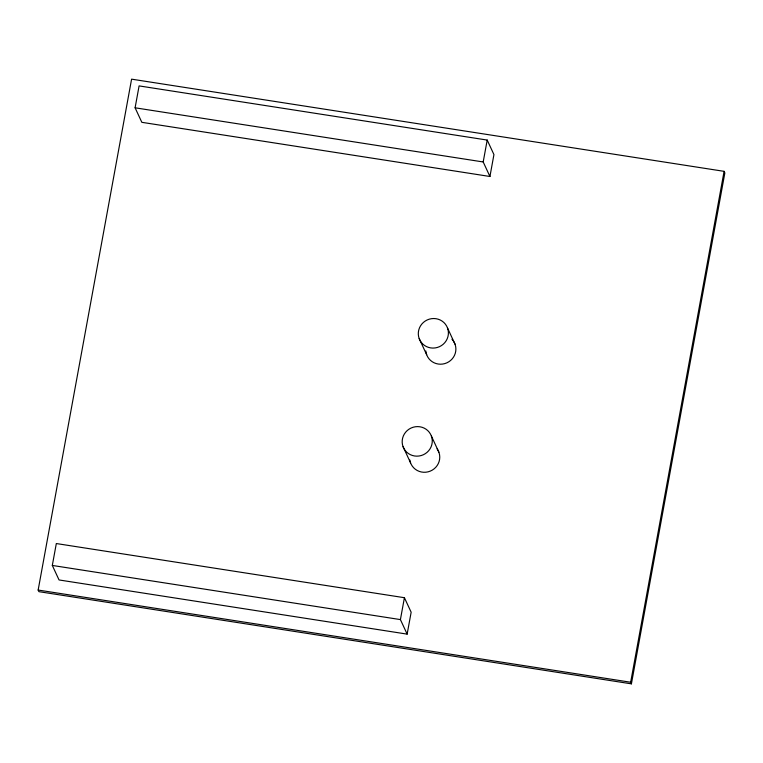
<?xml version="1.0" encoding="UTF-8"?>
<svg xmlns="http://www.w3.org/2000/svg" width="763" height="763" viewBox="0 0 763 763"><rect width="100%" height="100%" fill="white"/><g stroke="black" fill="none" stroke-linecap="round" stroke-linejoin="round"><path stroke-width="1.14" d="M38.15 590.047L131.589 79.152L724.097 171.341L724.85 172.953L631.411 683.848L38.903 591.659L38.15 590.047L630.667 682.236L631.411 683.848M135.099 107.802L139.095 85.904L487.204 140.068L493.938 154.584L489.932 176.482L141.832 122.318L135.099 107.802L483.198 161.966L489.932 176.482M52.313 565.44L56.319 543.542L404.419 597.706L411.152 612.222L407.146 634.12L59.047 579.956L52.313 565.44L400.413 619.594L407.146 634.12M483.198 161.966L487.204 140.068M400.413 619.594L404.419 597.706M630.667 682.236L724.097 171.341M447.519 327.995A15.126 14.697 -24.9 0 1 430.685 347.899A15.126 14.697 -24.9 0 1 421.863 324.008A15.126 14.697 -24.9 0 1 447.519 327.995L455.006 344.123M419.192 338.6L426.679 354.728M431.391 436.074A15.126 14.697 -24.9 0 1 414.557 455.978A15.126 14.697 -24.9 0 1 405.735 432.087A15.126 14.697 -24.9 0 1 431.391 436.074L438.878 452.201M403.064 446.679L410.551 462.807M451.973 339.249A15.126 14.697 -24.9 0 1 446.851 362.845A15.126 14.697 -24.9 0 1 425.84 350.98M437.075 448.816A15.126 14.697 -24.9 0 1 430.265 471.124A15.126 14.697 -24.9 0 1 409.826 460.013"/></g></svg>
